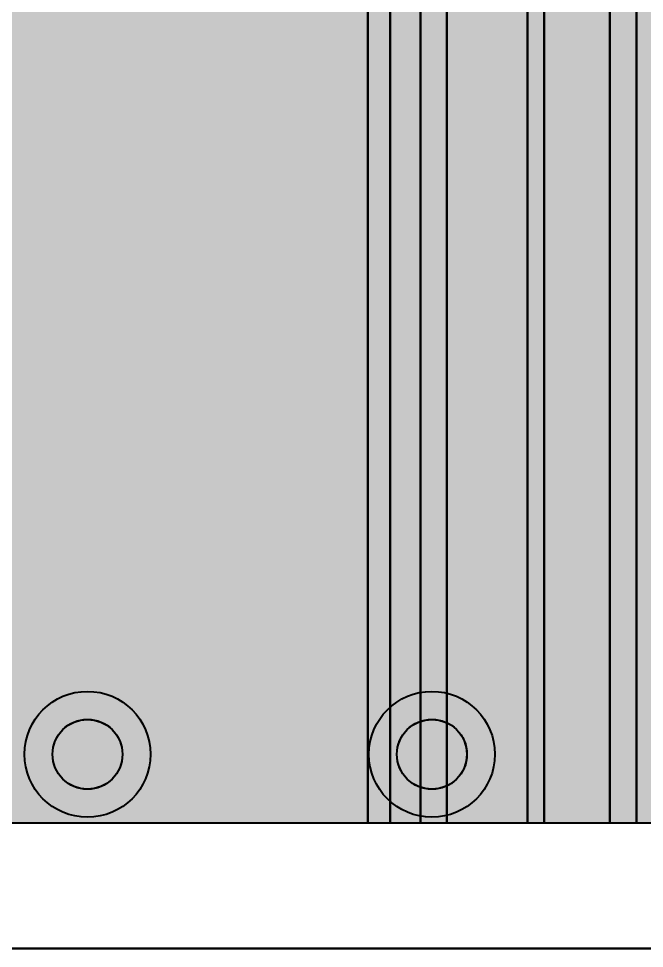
# Model space of a CAD drawing. Header units: millimetres. Extents: x 3.5 to 53, y 2.8 to 30.3.
# Drawn here: x 16.82 to 21.36, y 2.82 to 9.57 of the extents above; entities that cross this region are included whole.
import ezdxf

# ---------------------------------------------------------------- set-up
doc = ezdxf.new("R2010")
doc.units = ezdxf.units.MM
for name, color, linetype in [('bottom_copper', 7, 'Continuous'), ('bottom_silk', 7, 'Continuous'), ('drill_plated', 7, 'Continuous'), ('outline', 7, 'Continuous'), ('top_copper', 7, 'Continuous'), ('top_silk', 7, 'Continuous')]:
    doc.layers.add(name, color=color, linetype=linetype)

# ---------------------------------------------------------------- blocks, each defined once
blk = doc.blocks.new('Block7000')
at = {"layer": 'bottom_copper', "lineweight": 40}
for points in [[(4.0353, 0), (0, 0), (0, 26), (4.0353, 26), (4.0353, 0)], [(4.1969, 0), (4.0353, 0), (4.0353, 9.422), (4.0421, 9.3357), (4.0623, 9.2515), (4.0954, 9.1715), (4.1407, 9.0977), (4.1969, 9.0319), (4.1969, 0)], [(4.4165, 0), (4.1969, 0), (4.1969, 9.0319), (4.2627, 8.9757), (4.3365, 8.9304), (4.4165, 8.8973), (4.4165, 0)], [(6.2041, 0), (5.9845, 0), (5.9845, 8.8973), (6.0645, 8.9304), (6.1383, 8.9757), (6.2041, 9.0319), (6.2041, 0)], [(5.314, 0), (5.1934, 0), (5.1934, 8.9156), (5.2005, 8.9239), (5.2076, 8.9156), (5.2256, 8.9003), (5.2457, 8.8879), (5.2675, 8.8789), (5.2905, 8.8734), (5.314, 8.8715), (5.314, 0)], [(4.6086, 0), (4.4165, 0), (4.4165, 8.8973), (4.5007, 8.8771), (4.587, 8.8703), (4.6086, 8.872), (4.6086, 0)], [(5.1934, 0), (4.6086, 0), (4.6086, 8.872), (5.0811, 8.872), (5.087, 8.8715), (5.1105, 8.8734), (5.1335, 8.8789), (5.1553, 8.8879), (5.1754, 8.9003), (5.1934, 8.9156), (5.1934, 0)], [(5.7924, 0), (5.314, 0), (5.314, 8.8715), (5.3199, 8.872), (5.7924, 8.872), (5.7924, 0)], [(5.9845, 0), (5.7924, 0), (5.7924, 8.872), (5.814, 8.8703), (5.9003, 8.8771), (5.9845, 8.8973), (5.9845, 0)]]:
    blk.add_hatch(color=7, dxfattribs=at).paths.add_polyline_path(points, flags=0)
at = {"layer": 'bottom_copper', "color": 7, "lineweight": 40}
for points in [[(4.0353, 0), (0, 0), (0, 26), (4.0353, 26), (4.0353, 0)], [(4.1969, 0), (4.0353, 0), (4.0353, 9.422), (4.0421, 9.3357), (4.0623, 9.2515), (4.0954, 9.1715), (4.1407, 9.0977), (4.1969, 9.0319), (4.1969, 0)], [(4.4165, 0), (4.1969, 0), (4.1969, 9.0319), (4.2627, 8.9757), (4.3365, 8.9304), (4.4165, 8.8973), (4.4165, 0)], [(6.2041, 0), (5.9845, 0), (5.9845, 8.8973), (6.0645, 8.9304), (6.1383, 8.9757), (6.2041, 9.0319), (6.2041, 0)], [(5.314, 0), (5.1934, 0), (5.1934, 8.9156), (5.2005, 8.9239), (5.2076, 8.9156), (5.2256, 8.9003), (5.2457, 8.8879), (5.2675, 8.8789), (5.2905, 8.8734), (5.314, 8.8715), (5.314, 0)], [(4.6086, 0), (4.4165, 0), (4.4165, 8.8973), (4.5007, 8.8771), (4.587, 8.8703), (4.6086, 8.872), (4.6086, 0)], [(5.1934, 0), (4.6086, 0), (4.6086, 8.872), (5.0811, 8.872), (5.087, 8.8715), (5.1105, 8.8734), (5.1335, 8.8789), (5.1553, 8.8879), (5.1754, 8.9003), (5.1934, 8.9156), (5.1934, 0)], [(5.7924, 0), (5.314, 0), (5.314, 8.8715), (5.3199, 8.872), (5.7924, 8.872), (5.7924, 0)], [(5.9845, 0), (5.7924, 0), (5.7924, 8.872), (5.814, 8.8703), (5.9003, 8.8771), (5.9845, 8.8973), (5.9845, 0)]]:
    blk.add_lwpolyline(points, close=True, dxfattribs=at)
blk = doc.blocks.new('Block19332')
at = {"layer": 'top_copper', "lineweight": 40}
blk.add_hatch(color=7, dxfattribs=at).paths.add_polyline_path([(6.5404, 0), (0, 0), (0, 26), (6.5404, 26), (6.5404, 0)], flags=0)
at = {"layer": 'top_copper', "color": 7, "lineweight": 40}
blk.add_lwpolyline([(6.5404, 0), (0, 0), (0, 26), (6.5404, 26), (6.5404, 0)], close=True, dxfattribs=at)

msp = doc.modelspace()

# ---------------------------------------------------------------- hatches: boundary and pattern name
at = {"layer": 'bottom_copper', "lineweight": 40}
for points in [[(17.5694, 4.1775), (17.555, 4.1299), (17.5315, 4.086), (17.4999, 4.0475), (17.4614, 4.0159), (17.4175, 3.9924), (17.3699, 3.978), (17.3203, 3.9731), (17.2707, 3.978), (17.2231, 3.9924), (17.1792, 4.0159), (17.1407, 4.0475), (17.1091, 4.086), (17.0856, 4.1299), (17.0712, 4.1775), (17.0663, 4.2271), (17.0712, 4.2767), (17.0856, 4.3243), (17.1091, 4.3682), (17.1407, 4.4067), (17.1792, 4.4383), (17.2231, 4.4618), (17.2707, 4.4762), (17.3203, 4.4811), (17.3699, 4.4762), (17.4175, 4.4618), (17.4614, 4.4383), (17.4999, 4.4067), (17.5315, 4.3682), (17.555, 4.3243), (17.5694, 4.2767), (17.5743, 4.2271), (17.5694, 4.1775)], [(20.0694, 4.1775), (20.055, 4.1299), (20.0315, 4.086), (19.9999, 4.0475), (19.9614, 4.0159), (19.9175, 3.9924), (19.8699, 3.978), (19.8203, 3.9731), (19.7707, 3.978), (19.7231, 3.9924), (19.6792, 4.0159), (19.6407, 4.0475), (19.6091, 4.086), (19.5856, 4.1299), (19.5712, 4.1775), (19.5663, 4.2271), (19.5712, 4.2767), (19.5856, 4.3243), (19.6091, 4.3682), (19.6407, 4.4067), (19.6792, 4.4383), (19.7231, 4.4618), (19.7707, 4.4762), (19.8203, 4.4811), (19.8699, 4.4762), (19.9175, 4.4618), (19.9614, 4.4383), (19.9999, 4.4067), (20.0315, 4.3682), (20.055, 4.3243), (20.0694, 4.2767), (20.0743, 4.2271), (20.0694, 4.1775)]]:
    msp.add_hatch(color=7, dxfattribs=at).paths.add_polyline_path(points, flags=0)
at = {"layer": 'drill_plated', "lineweight": 40}
for points in [[(17.5694, 4.1775), (17.555, 4.1299), (17.5315, 4.086), (17.4999, 4.0475), (17.4614, 4.0159), (17.4175, 3.9924), (17.3699, 3.978), (17.3203, 3.9731), (17.2707, 3.978), (17.2231, 3.9924), (17.1792, 4.0159), (17.1407, 4.0475), (17.1091, 4.086), (17.0856, 4.1299), (17.0712, 4.1775), (17.0663, 4.2271), (17.0712, 4.2767), (17.0856, 4.3243), (17.1091, 4.3682), (17.1407, 4.4067), (17.1792, 4.4383), (17.2231, 4.4618), (17.2707, 4.4762), (17.3203, 4.4811), (17.3699, 4.4762), (17.4175, 4.4618), (17.4614, 4.4383), (17.4999, 4.4067), (17.5315, 4.3682), (17.555, 4.3243), (17.5694, 4.2767), (17.5743, 4.2271), (17.5694, 4.1775)], [(20.0694, 4.1775), (20.055, 4.1299), (20.0315, 4.086), (19.9999, 4.0475), (19.9614, 4.0159), (19.9175, 3.9924), (19.8699, 3.978), (19.8203, 3.9731), (19.7707, 3.978), (19.7231, 3.9924), (19.6792, 4.0159), (19.6407, 4.0475), (19.6091, 4.086), (19.5856, 4.1299), (19.5712, 4.1775), (19.5663, 4.2271), (19.5712, 4.2767), (19.5856, 4.3243), (19.6091, 4.3682), (19.6407, 4.4067), (19.6792, 4.4383), (19.7231, 4.4618), (19.7707, 4.4762), (19.8203, 4.4811), (19.8699, 4.4762), (19.9175, 4.4618), (19.9614, 4.4383), (19.9999, 4.4067), (20.0315, 4.3682), (20.055, 4.3243), (20.0694, 4.2767), (20.0743, 4.2271), (20.0694, 4.1775)]]:
    msp.add_hatch(color=7, dxfattribs=at).paths.add_polyline_path(points, flags=0)
at = {"layer": 'top_copper', "lineweight": 40}
for points in [[(17.5694, 4.1775), (17.555, 4.1299), (17.5315, 4.086), (17.4999, 4.0475), (17.4614, 4.0159), (17.4175, 3.9924), (17.3699, 3.978), (17.3203, 3.9731), (17.2707, 3.978), (17.2231, 3.9924), (17.1792, 4.0159), (17.1407, 4.0475), (17.1091, 4.086), (17.0856, 4.1299), (17.0712, 4.1775), (17.0663, 4.2271), (17.0712, 4.2767), (17.0856, 4.3243), (17.1091, 4.3682), (17.1407, 4.4067), (17.1792, 4.4383), (17.2231, 4.4618), (17.2707, 4.4762), (17.3203, 4.4811), (17.3699, 4.4762), (17.4175, 4.4618), (17.4614, 4.4383), (17.4999, 4.4067), (17.5315, 4.3682), (17.555, 4.3243), (17.5694, 4.2767), (17.5743, 4.2271), (17.5694, 4.1775)], [(20.0694, 4.1775), (20.055, 4.1299), (20.0315, 4.086), (19.9999, 4.0475), (19.9614, 4.0159), (19.9175, 3.9924), (19.8699, 3.978), (19.8203, 3.9731), (19.7707, 3.978), (19.7231, 3.9924), (19.6792, 4.0159), (19.6407, 4.0475), (19.6091, 4.086), (19.5856, 4.1299), (19.5712, 4.1775), (19.5663, 4.2271), (19.5712, 4.2767), (19.5856, 4.3243), (19.6091, 4.3682), (19.6407, 4.4067), (19.6792, 4.4383), (19.7231, 4.4618), (19.7707, 4.4762), (19.8203, 4.4811), (19.8699, 4.4762), (19.9175, 4.4618), (19.9614, 4.4383), (19.9999, 4.4067), (20.0315, 4.3682), (20.055, 4.3243), (20.0694, 4.2767), (20.0743, 4.2271), (20.0694, 4.1775)]]:
    msp.add_hatch(color=7, dxfattribs=at).paths.add_polyline_path(points, flags=0)

# ---------------------------------------------------------------- linework, layer by layer
at = {"layer": 'bottom_copper', "color": 7, "lineweight": 40}
msp.add_line((24.3203, 3.7271), (4.3203, 3.7271), dxfattribs=at)
for points in [[(17.5694, 4.1775), (17.555, 4.1299), (17.5315, 4.086), (17.4999, 4.0475), (17.4614, 4.0159), (17.4175, 3.9924), (17.3699, 3.978), (17.3203, 3.9731), (17.2707, 3.978), (17.2231, 3.9924), (17.1792, 4.0159), (17.1407, 4.0475), (17.1091, 4.086), (17.0856, 4.1299), (17.0712, 4.1775), (17.0663, 4.2271), (17.0712, 4.2767), (17.0856, 4.3243), (17.1091, 4.3682), (17.1407, 4.4067), (17.1792, 4.4383), (17.2231, 4.4618), (17.2707, 4.4762), (17.3203, 4.4811), (17.3699, 4.4762), (17.4175, 4.4618), (17.4614, 4.4383), (17.4999, 4.4067), (17.5315, 4.3682), (17.555, 4.3243), (17.5694, 4.2767), (17.5743, 4.2271), (17.5694, 4.1775)], [(20.0694, 4.1775), (20.055, 4.1299), (20.0315, 4.086), (19.9999, 4.0475), (19.9614, 4.0159), (19.9175, 3.9924), (19.8699, 3.978), (19.8203, 3.9731), (19.7707, 3.978), (19.7231, 3.9924), (19.6792, 4.0159), (19.6407, 4.0475), (19.6091, 4.086), (19.5856, 4.1299), (19.5712, 4.1775), (19.5663, 4.2271), (19.5712, 4.2767), (19.5856, 4.3243), (19.6091, 4.3682), (19.6407, 4.4067), (19.6792, 4.4383), (19.7231, 4.4618), (19.7707, 4.4762), (19.8203, 4.4811), (19.8699, 4.4762), (19.9175, 4.4618), (19.9614, 4.4383), (19.9999, 4.4067), (20.0315, 4.3682), (20.055, 4.3243), (20.0694, 4.2767), (20.0743, 4.2271), (20.0694, 4.1775)]]:
    msp.add_lwpolyline(points, close=True, dxfattribs=at)
for centre, major_axis in [((17.3203, 4.2271), (0.4572, 0)), ((19.8203, 4.2271), (0.4572, 0)), ((17.3203, 4.2271), (0.254, 0)), ((19.8203, 4.2271), (0.254, 0))]:
    msp.add_ellipse(centre, major_axis=major_axis, ratio=1, dxfattribs=at)
at = {"layer": 'bottom_silk', "color": 7, "lineweight": 40}
msp.add_line((3.4703, 2.8172), (52.9703, 2.8172), dxfattribs=at)
at = {"layer": 'drill_plated', "color": 7, "lineweight": 40}
for points in [[(17.5694, 4.1775), (17.555, 4.1299), (17.5315, 4.086), (17.4999, 4.0475), (17.4614, 4.0159), (17.4175, 3.9924), (17.3699, 3.978), (17.3203, 3.9731), (17.2707, 3.978), (17.2231, 3.9924), (17.1792, 4.0159), (17.1407, 4.0475), (17.1091, 4.086), (17.0856, 4.1299), (17.0712, 4.1775), (17.0663, 4.2271), (17.0712, 4.2767), (17.0856, 4.3243), (17.1091, 4.3682), (17.1407, 4.4067), (17.1792, 4.4383), (17.2231, 4.4618), (17.2707, 4.4762), (17.3203, 4.4811), (17.3699, 4.4762), (17.4175, 4.4618), (17.4614, 4.4383), (17.4999, 4.4067), (17.5315, 4.3682), (17.555, 4.3243), (17.5694, 4.2767), (17.5743, 4.2271), (17.5694, 4.1775)], [(20.0694, 4.1775), (20.055, 4.1299), (20.0315, 4.086), (19.9999, 4.0475), (19.9614, 4.0159), (19.9175, 3.9924), (19.8699, 3.978), (19.8203, 3.9731), (19.7707, 3.978), (19.7231, 3.9924), (19.6792, 4.0159), (19.6407, 4.0475), (19.6091, 4.086), (19.5856, 4.1299), (19.5712, 4.1775), (19.5663, 4.2271), (19.5712, 4.2767), (19.5856, 4.3243), (19.6091, 4.3682), (19.6407, 4.4067), (19.6792, 4.4383), (19.7231, 4.4618), (19.7707, 4.4762), (19.8203, 4.4811), (19.8699, 4.4762), (19.9175, 4.4618), (19.9614, 4.4383), (19.9999, 4.4067), (20.0315, 4.3682), (20.055, 4.3243), (20.0694, 4.2767), (20.0743, 4.2271), (20.0694, 4.1775)]]:
    msp.add_lwpolyline(points, close=True, dxfattribs=at)
for centre in [(17.3203, 4.2271), (19.8203, 4.2271)]:
    msp.add_ellipse(centre, major_axis=(0.254, 0), ratio=1, dxfattribs=at)
at = {"layer": 'outline', "color": 7, "lineweight": 40}
msp.add_line((52.9703, 2.8172), (3.4703, 2.8172), dxfattribs=at)
at = {"layer": 'top_copper', "color": 7, "lineweight": 40}
msp.add_line((24.3203, 3.7271), (4.3203, 3.7271), dxfattribs=at)
for points in [[(17.5694, 4.1775), (17.555, 4.1299), (17.5315, 4.086), (17.4999, 4.0475), (17.4614, 4.0159), (17.4175, 3.9924), (17.3699, 3.978), (17.3203, 3.9731), (17.2707, 3.978), (17.2231, 3.9924), (17.1792, 4.0159), (17.1407, 4.0475), (17.1091, 4.086), (17.0856, 4.1299), (17.0712, 4.1775), (17.0663, 4.2271), (17.0712, 4.2767), (17.0856, 4.3243), (17.1091, 4.3682), (17.1407, 4.4067), (17.1792, 4.4383), (17.2231, 4.4618), (17.2707, 4.4762), (17.3203, 4.4811), (17.3699, 4.4762), (17.4175, 4.4618), (17.4614, 4.4383), (17.4999, 4.4067), (17.5315, 4.3682), (17.555, 4.3243), (17.5694, 4.2767), (17.5743, 4.2271), (17.5694, 4.1775)], [(20.0694, 4.1775), (20.055, 4.1299), (20.0315, 4.086), (19.9999, 4.0475), (19.9614, 4.0159), (19.9175, 3.9924), (19.8699, 3.978), (19.8203, 3.9731), (19.7707, 3.978), (19.7231, 3.9924), (19.6792, 4.0159), (19.6407, 4.0475), (19.6091, 4.086), (19.5856, 4.1299), (19.5712, 4.1775), (19.5663, 4.2271), (19.5712, 4.2767), (19.5856, 4.3243), (19.6091, 4.3682), (19.6407, 4.4067), (19.6792, 4.4383), (19.7231, 4.4618), (19.7707, 4.4762), (19.8203, 4.4811), (19.8699, 4.4762), (19.9175, 4.4618), (19.9614, 4.4383), (19.9999, 4.4067), (20.0315, 4.3682), (20.055, 4.3243), (20.0694, 4.2767), (20.0743, 4.2271), (20.0694, 4.1775)]]:
    msp.add_lwpolyline(points, close=True, dxfattribs=at)
for centre, major_axis in [((17.3203, 4.2271), (0.4572, 0)), ((19.8203, 4.2271), (0.4572, 0)), ((17.3203, 4.2271), (0.254, 0)), ((19.8203, 4.2271), (0.254, 0))]:
    msp.add_ellipse(centre, major_axis=major_axis, ratio=1, dxfattribs=at)
at = {"layer": 'top_silk', "color": 7, "lineweight": 40}
msp.add_line((52.9703, 2.8171), (3.4703, 2.8171), dxfattribs=at)

# ---------------------------------------------------------------- block references
at = {"layer": 'bottom_copper'}
msp.add_blockref('Block7000', (15.3203, 3.7271), dxfattribs=at)
at = {"layer": 'top_copper'}
msp.add_blockref('Block19332', (15.3203, 3.7271), dxfattribs=at)

doc.saveas('drawing.dxf')
